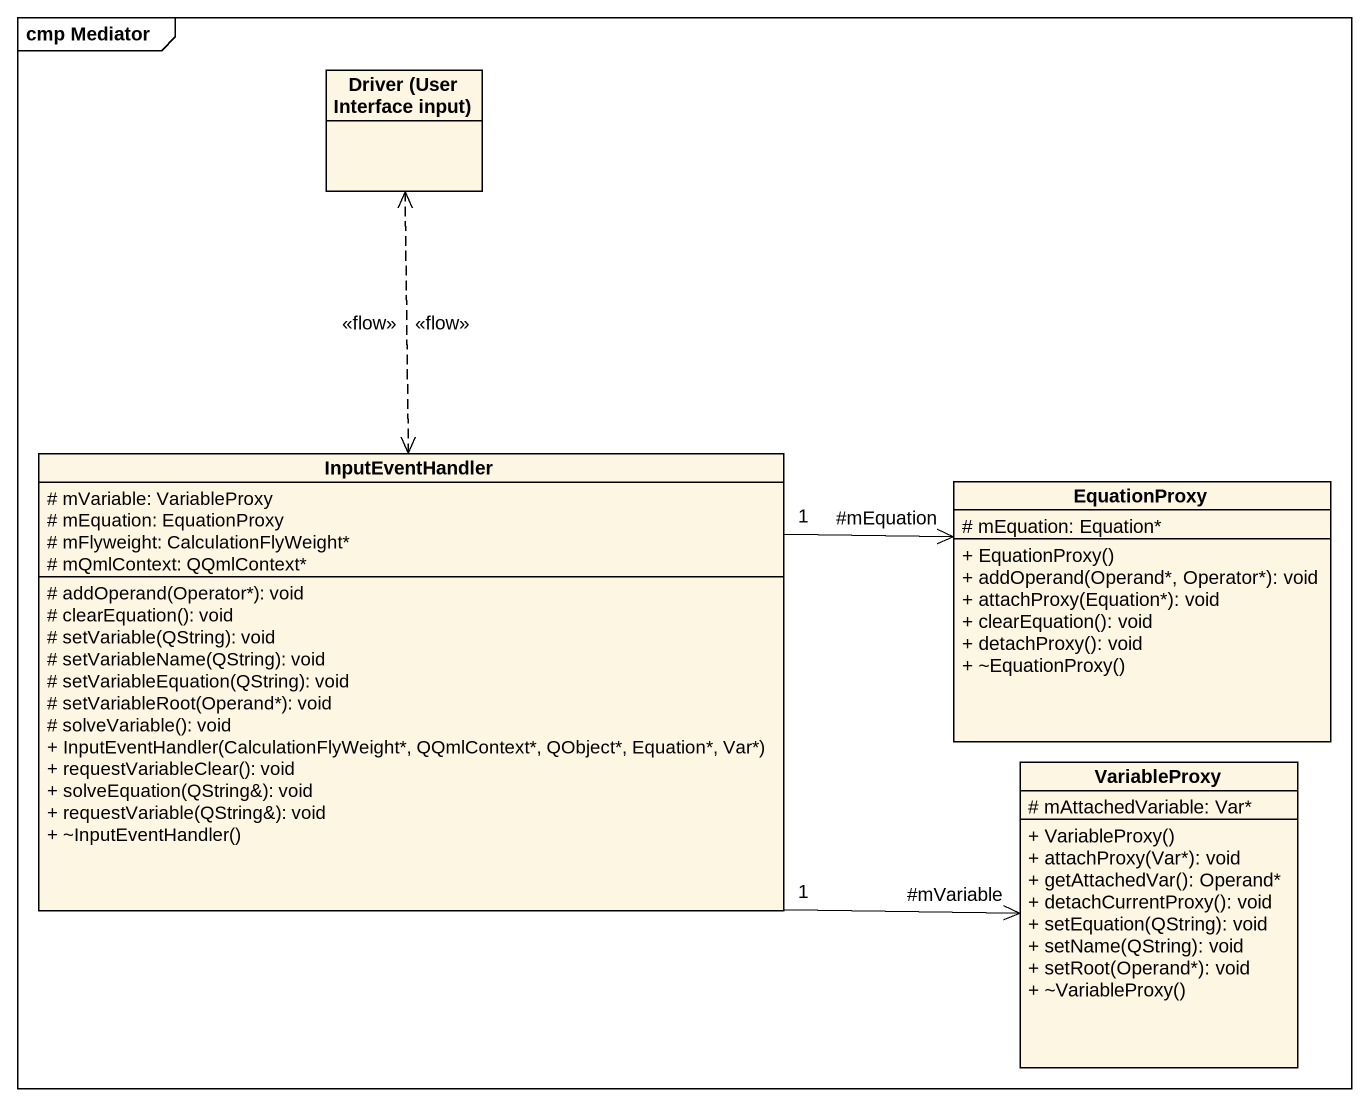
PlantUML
@startuml
mainframe cmp Mediator
hide circle
hide empty members
skinparam classAttributeIconSize 0
class "Driver (User Interface input)" as Driver_User_Interface_input
class InputEventHandler {
  # mVariable: VariableProxy
  # mEquation: EquationProxy
  # mFlyweight: CalculationFlyWeight*
  # mQmlContext: QQmlContext*
  # addOperand(Operator*): void
  # clearEquation(): void
  # setVariable(QString): void
  # setVariableName(QString): void
  # setVariableEquation(QString): void
  # setVariableRoot(Operand*): void
  # solveVariable(): void
  + InputEventHandler(CalculationFlyWeight*, QQmlContext*, QObject*, Equation*, Var*)
  + requestVariableClear(): void
  + solveEquation(QString&): void
  + requestVariable(QString&): void
  + ~InputEventHandler()
}
class EquationProxy {
  # mEquation: Equation*
  + EquationProxy()
  + addOperand(Operand*, Operator*): void
  + attachProxy(Equation*): void
  + clearEquation(): void
  + detachProxy(): void
  + ~EquationProxy()
}
class VariableProxy {
  # mAttachedVariable: Var*
  + VariableProxy()
  + attachProxy(Var*): void
  + getAttachedVar(): Operand*
  + detachCurrentProxy(): void
  + setEquation(QString): void
  + setName(QString): void
  + setRoot(Operand*): void
  + ~VariableProxy()
}
Driver_User_Interface_input ..> InputEventHandler : <<flow>>
InputEventHandler .up.> Driver_User_Interface_input : <<flow>>
InputEventHandler "1" -right-> "#mEquation" EquationProxy
InputEventHandler "1" -right-> "#mVariable" VariableProxy
@enduml
